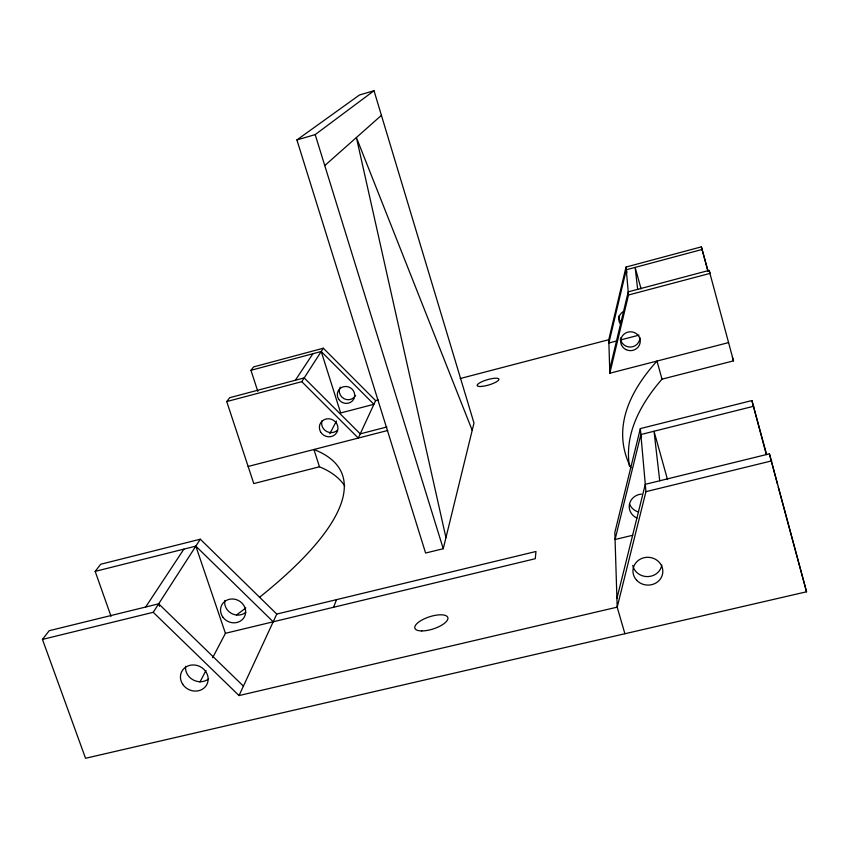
<?xml version="1.0" encoding="UTF-8"?>
<svg xmlns="http://www.w3.org/2000/svg" width="849" height="849" viewBox="0 0 849 849"><rect width="100%" height="100%" fill="white"/><g stroke="black" fill="none" stroke-linecap="round" stroke-linejoin="round"><path stroke-width="1.27" d="M728.612 342.593L609.826 373.22L608.775 339.717L626.021 267.053L701.38 246.847L708.045 271.16M702.24 249.436L626.265 269.78L608.882 342.996L616.406 341.033M609.709 369.453L628.218 291.865L709.117 270.375L710.104 273.367L628.504 295.006L609.826 373.22M443.242 548.73L473.986 423.057L374.016 90.726L359.467 94.992L296.906 139.926L425.604 553.028L443.242 548.73L315.191 134.609L374.016 90.726M766.668 454.671L751.896 400.558L640.348 428.596L614.846 532.45L617.191 607.152L624.896 633.736M753.763 406.236L640.868 434.539L615.069 539.508L632.749 535.252M616.915 598.471L645.282 484.323L769.406 453.833L806.55 591.795L85.537 758.274L42.45 639.414L49.2 630.711L158.678 603.819L243.408 686.119M640.348 428.596L645.94 491.667L617.191 607.152L239.036 695.564L153.223 612.299L42.45 639.414M333.583 607.268L336.512 599.649M239.036 695.564L276.774 614.071L535.963 551.489L535.273 558.716L225.431 633.301L212.675 657.678M378.187 399.953L375.619 400.622L358.289 438.063L301.777 381.668L226.736 401.566L253.787 483.58L319.468 466.78A509.58 133.134 -22.7 0 1 344.747 486.01M199.918 682.065L205.999 670.455M329.815 433.733L336.448 421.04M153.223 612.299L200.3 539.2L276.774 614.071M301.777 381.668L323.331 348.217L375.619 400.622M145.667 607.014L183.883 549.133M295.378 380.256L312.899 353.725M111.028 616.31L95.173 571.377L100.691 564.245L200.3 539.2M226.736 401.566L229.75 397.682L304.197 377.911L360.231 433.86L386.879 426.973M257.831 391.421L250.954 370.313L253.586 366.917L323.331 348.217M324.764 165.576L381.424 115.347M296.906 139.926L315.191 134.609M250.954 370.313L321.219 351.497L373.921 404.294L340.672 412.964L321.219 351.497M460.169 378.537L608.775 339.717M620.173 340.046L639 335.143M248.141 466.451L387.717 430.475M629.438 466.122A1177.68 299.145 -6.1 0 1 662.008 379.153L733.494 360.867L709.117 270.375M95.173 571.377L195.832 546.13L273.198 621.797M645.94 491.667L771.72 460.869M472.203 430.326L356.4 137.527L445.948 537.682M158.678 603.819L159.538 606.313M195.832 546.13L225.431 633.301M319.468 466.78L313.918 449.492A510.801 127.997 -22.4 0 1 259.412 597.388M732.326 357.164L733.494 360.867M806.55 591.795L778.268 487.135M640.868 434.539L641.589 437.076M667.516 479.579L654.017 431.25L659.726 480.778M626.265 269.78L626.965 272.296M641.091 288.936L635.137 267.403L637.673 289.35M662.008 379.153L656.999 361.058A1181.638 288.246 -6.5 0 0 630.956 467.841M751.896 400.558L766.159 454.077M701.38 246.847L707.833 270.937M769.406 453.833L777.588 484.567M626.021 267.053L628.504 295.006M638.66 512.021A13.308 12.502 3.3 0 1 629.629 504.157M636.962 518.102A13.457 12.639 3.5 0 1 629.427 504.38A13.457 12.639 3.5 0 1 641.526 494.097M661.796 565.105A14.762 13.743 4.4 0 1 647.554 576.598A14.762 13.743 4.4 0 1 632.749 565.423M639.881 337.414A9.721 9.35 -1.9 0 1 630.457 347.05A9.721 9.35 -1.9 0 1 620.46 338.008M620.035 323.618A9.127 8.808 -2.8 0 1 623.346 311.572M245.817 607.969A510.801 127.997 -22.4 0 1 236.521 614.92M208.61 678.892A13.966 12.65 27.1 0 1 193.084 679.869A13.966 12.65 27.1 0 1 185.602 666.316M245.849 612.246A12.629 11.589 27.1 0 1 231.342 613.371A12.629 11.589 27.1 0 1 224.858 600.455M337.255 430.369A9.328 8.84 27.4 0 1 321.973 420.828M621.277 322.28A9.052 8.745 -3 0 1 618.624 316.125M355.551 395.56A8.723 8.31 27.5 0 1 343.887 398.616A8.723 8.31 27.5 0 1 340.269 387.144M636.633 580.238A14.964 13.913 4.6 0 0 662.04 575.834A14.964 13.913 4.6 0 0 644.985 557.517A14.964 13.913 4.6 0 0 636.633 580.238M625.809 349.523A9.795 9.424 -1.7 0 0 640.263 340.927A9.795 9.424 -1.7 0 0 625.331 333.201A9.795 9.424 -1.7 0 0 625.809 349.523M320.519 431.78A9.413 8.915 27.4 0 0 336.639 432.767A9.413 8.915 27.4 0 0 328.839 418.769A9.413 8.915 27.4 0 0 320.519 431.78M222.767 617.011A12.777 11.706 27 0 0 244.448 616.735A12.777 11.706 27 0 0 232.021 598.98A12.777 11.706 27 0 0 222.767 617.011M338.634 399.157A8.787 8.373 27.5 0 0 353.693 399.189A8.787 8.373 27.5 0 0 345.681 386.475A8.787 8.373 27.5 0 0 338.634 399.157M182.715 684.294A14.136 12.788 27.1 0 0 206.689 684.825A14.136 12.788 27.1 0 0 193.498 664.947A14.136 12.788 27.1 0 0 182.715 684.294M482.02 386.391A11.334 2.727 -16.5 0 0 498.904 379.514A11.334 2.727 -16.5 0 0 483.134 381.18A11.334 2.727 -16.5 0 0 482.02 386.391M421.794 630.934A17.32 6.346 -18 0 0 447.869 618.889A17.32 6.346 -18 0 0 424.383 618.783A17.32 6.346 -18 0 0 421.794 630.934"/></g></svg>
